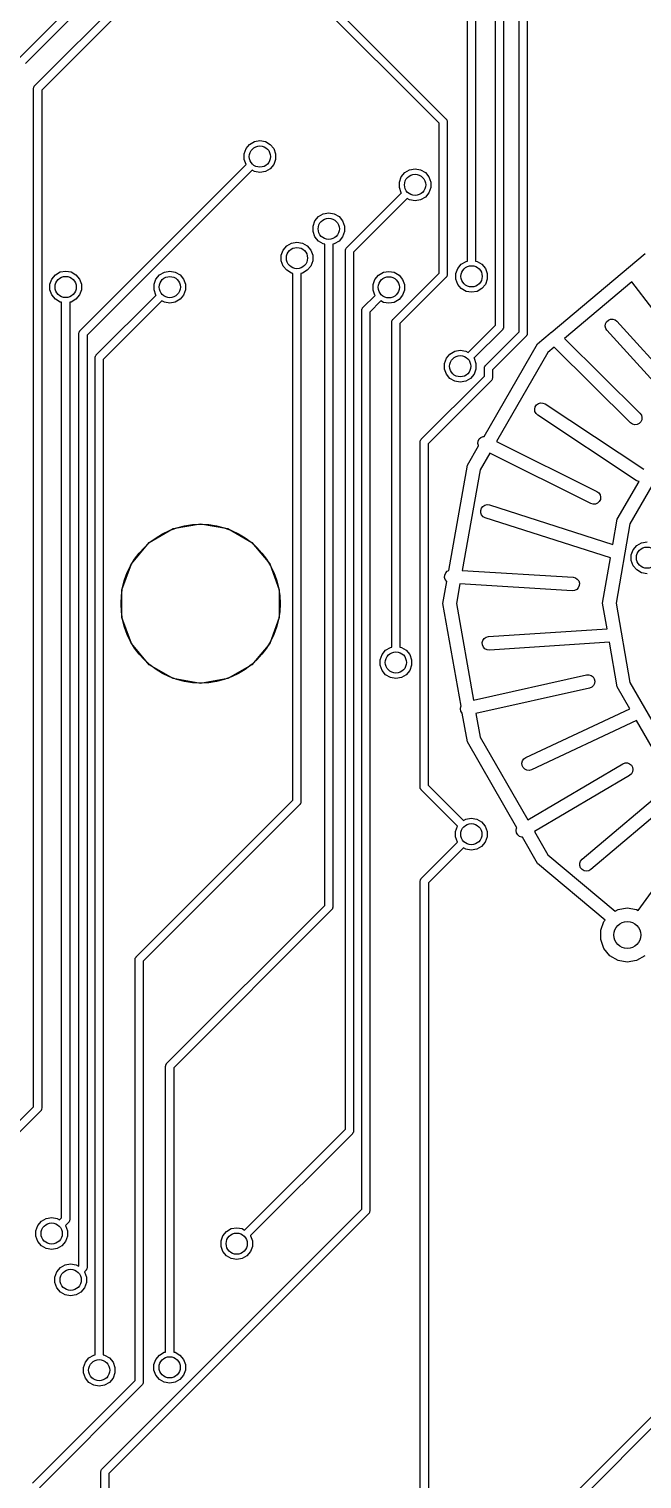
# Model space of a CAD drawing. Extents: x 0 to 100, y -163 to 0.
# Drawn here: x 21.76 to 33.33, y -104.01 to -76.66 of the extents above; entities that cross this region are included whole.
import ezdxf

# ---------------------------------------------------------------- set-up
doc = ezdxf.new("R2010")
doc.units = 0
doc.header["$MEASUREMENT"] = 0
doc.layers.add('BLACK', color=7, linetype='CONTINUOUS')

msp = doc.modelspace()

# ---------------------------------------------------------------- linework, layer by layer
at = {"layer": 'Black'}
for p, q in [((30.5651, -82.2479), (30.5651, -71.2081)), ((30.7175, -71.1765), (30.7175, -82.2795)), ((31.0108, -82.3708), (31.0108, -72.1635)), ((31.1632, -72.1951), (31.1632, -82.4024)), ((30.0361, -81.0394), (30.0361, -72.4307)), ((30.1885, -72.3991), (30.1885, -81.0394)), ((29.4998, -78.4407), (25.0454, -73.9863)), ((25.1309, -73.8562), (29.6299, -78.3552)), ((21.8729, -77.7293), (24.7816, -74.8206)), ((24.9117, -74.9061), (22.003, -77.8148)), ((21.5678, -77.2253), (22.3984, -76.3947)), ((22.5093, -76.4993), (21.6979, -77.3108)), ((21.8506, -77.7832), (21.8512, -77.7799)), ((21.8506, -96.9903), (21.8506, -77.7832)), ((21.8509, -77.7766), (21.8535, -77.7669)), ((21.8512, -77.7799), (21.8509, -77.7766)), ((21.8535, -77.7669), (21.8552, -77.7571)), ((21.8552, -77.7571), (21.8569, -77.7542)), ((21.8569, -77.7542), (21.8577, -77.751)), ((21.8577, -77.751), (21.8635, -77.7428)), ((21.8635, -77.7428), (21.8684, -77.7342)), ((21.8684, -77.7342), (21.871, -77.7321)), ((21.871, -77.7321), (21.8729, -77.7293)), ((22.003, -77.8148), (22.003, -97.0219)), ((29.4998, -81.2645), (29.4998, -78.4407)), ((29.6299, -78.3552), (29.6318, -78.358)), ((29.6318, -78.358), (29.6344, -78.3601)), ((29.6344, -78.3601), (29.6394, -78.3687)), ((29.6394, -78.3687), (29.6451, -78.3769)), ((29.6451, -78.3769), (29.6459, -78.3801)), ((29.6459, -78.3801), (29.6476, -78.383)), ((29.6476, -78.383), (29.6493, -78.3928)), ((29.6493, -78.3928), (29.6519, -78.4025)), ((29.6519, -78.4025), (29.6516, -78.4058)), ((29.6516, -78.4058), (29.6522, -78.4091)), ((29.6522, -78.4091), (29.6522, -81.2961)), ((26.0162, -78.7849), (26.1192, -78.7668)), ((26.1192, -78.7668), (26.2222, -78.7849)), ((25.8226, -79.0156), (25.8584, -78.9173)), ((25.8226, -79.1202), (25.8226, -79.0156)), ((25.8584, -78.9173), (25.9256, -78.8372)), ((25.9256, -78.8372), (26.0162, -78.7849)), ((26.2222, -78.7849), (26.3128, -78.8372)), ((26.3128, -78.8372), (26.38, -78.9173)), ((26.38, -78.9173), (26.4158, -79.0156)), ((26.4158, -79.0156), (26.4158, -79.1202)), ((22.7285, -82.3508), (25.8595, -79.2198)), ((25.8584, -79.2185), (25.8226, -79.1202)), ((25.8595, -79.2198), (25.8584, -79.2185)), ((26.3128, -79.2986), (26.2222, -79.3509)), ((26.38, -79.2185), (26.3128, -79.2986)), ((26.4158, -79.1202), (26.38, -79.2185)), ((28.9441, -79.3181), (29.0471, -79.3)), ((29.0471, -79.3), (29.1501, -79.3181)), ((25.9704, -79.3244), (22.8586, -82.4363)), ((26.0162, -79.3509), (25.9704, -79.3244)), ((26.1192, -79.369), (26.0162, -79.3509)), ((26.2222, -79.3509), (26.1192, -79.369)), ((28.7505, -79.5488), (28.7863, -79.4505)), ((28.7505, -79.6534), (28.7505, -79.5488)), ((28.7863, -79.4505), (28.8535, -79.3704)), ((28.8535, -79.3704), (28.9441, -79.3181)), ((29.1501, -79.3181), (29.2407, -79.3704)), ((29.2407, -79.3704), (29.3079, -79.4505)), ((29.3079, -79.4505), (29.3437, -79.5488)), ((29.3437, -79.5488), (29.3437, -79.6534)), ((27.7566, -80.7838), (28.7874, -79.753)), ((28.8983, -79.8576), (27.8867, -80.8693)), ((28.7863, -79.7517), (28.7505, -79.6534)), ((28.7874, -79.753), (28.7863, -79.7517)), ((28.9441, -79.8841), (28.8983, -79.8576)), ((29.2407, -79.8318), (29.1501, -79.8841)), ((29.3079, -79.7517), (29.2407, -79.8318)), ((29.3437, -79.6534), (29.3079, -79.7517)), ((27.3152, -80.1479), (27.4182, -80.1298)), ((27.4182, -80.1298), (27.5212, -80.1479)), ((29.0471, -79.9022), (28.9441, -79.8841)), ((29.1501, -79.8841), (29.0471, -79.9022)), ((27.1216, -80.3786), (27.1574, -80.2803)), ((27.1216, -80.4832), (27.1216, -80.3786)), ((27.1574, -80.2803), (27.2246, -80.2002)), ((27.2246, -80.2002), (27.3152, -80.1479)), ((27.5212, -80.1479), (27.6118, -80.2002)), ((27.6118, -80.2002), (27.679, -80.2803)), ((27.679, -80.2803), (27.7148, -80.3786)), ((27.7148, -80.3786), (27.7148, -80.4832)), ((26.7152, -80.6998), (26.8182, -80.6817)), ((26.8182, -80.6817), (26.9212, -80.6998)), ((27.1574, -80.5815), (27.1216, -80.4832)), ((27.2246, -80.6616), (27.1574, -80.5815)), ((27.3152, -80.7139), (27.2246, -80.6616)), ((27.6118, -80.6616), (27.5212, -80.7139)), ((27.679, -80.5815), (27.6118, -80.6616)), ((27.7148, -80.4832), (27.679, -80.5815)), ((26.5216, -80.9305), (26.5574, -80.8322)), ((26.5216, -81.0351), (26.5216, -80.9305)), ((26.5574, -80.8322), (26.6246, -80.7521)), ((26.6246, -80.7521), (26.7152, -80.6998)), ((26.9212, -80.6998), (27.0118, -80.7521)), ((27.0118, -80.7521), (27.079, -80.8322)), ((27.079, -80.8322), (27.1148, -80.9305)), ((27.1148, -80.9305), (27.1148, -81.0351)), ((27.342, -80.7186), (27.3152, -80.7139)), ((27.342, -93.1922), (27.342, -80.7186)), ((27.5212, -80.7139), (27.4944, -80.7186)), ((27.4944, -80.7186), (27.4944, -93.2238)), ((27.7343, -80.8377), (27.7349, -80.8344)), ((27.7343, -97.4125), (27.7343, -80.8377)), ((27.7346, -80.8311), (27.7372, -80.8214)), ((27.7349, -80.8344), (27.7346, -80.8311)), ((27.7372, -80.8214), (27.7389, -80.8116)), ((27.7389, -80.8116), (27.7406, -80.8087)), ((27.7406, -80.8087), (27.7414, -80.8055)), ((27.7414, -80.8055), (27.7472, -80.7973)), ((27.7472, -80.7973), (27.7521, -80.7887)), ((27.7521, -80.7887), (27.7547, -80.7866)), ((27.7547, -80.7866), (27.7566, -80.7838)), ((27.8867, -80.8693), (27.8867, -97.4441)), ((31.6121, -82.3837), (33.3865, -80.8948)), ((22.3528, -81.245), (22.4558, -81.2269)), ((22.4558, -81.2269), (22.5588, -81.245)), ((24.3168, -81.2467), (24.4198, -81.2286)), ((24.4198, -81.2286), (24.5228, -81.2467)), ((26.5574, -81.1334), (26.5216, -81.0351)), ((26.6246, -81.2135), (26.5574, -81.1334)), ((26.7152, -81.2658), (26.6246, -81.2135)), ((27.0118, -81.2135), (26.9212, -81.2658)), ((27.079, -81.1334), (27.0118, -81.2135)), ((27.1148, -81.0351), (27.079, -81.1334)), ((29.8157, -81.2748), (29.8515, -81.1765)), ((29.8515, -81.1765), (29.9187, -81.0964)), ((29.9187, -81.0964), (30.0093, -81.0441)), ((30.0093, -81.0441), (30.0361, -81.0394)), ((30.1885, -81.0394), (30.2153, -81.0441)), ((30.2153, -81.0441), (30.3059, -81.0964)), ((30.3059, -81.0964), (30.3731, -81.1765)), ((30.3731, -81.1765), (30.4089, -81.2748)), ((22.1592, -81.4757), (22.195, -81.3774)), ((22.1592, -81.5803), (22.1592, -81.4757)), ((22.195, -81.3774), (22.2622, -81.2973)), ((22.2622, -81.2973), (22.3528, -81.245)), ((22.5588, -81.245), (22.6494, -81.2973)), ((22.6494, -81.2973), (22.7166, -81.3774)), ((22.7166, -81.3774), (22.7524, -81.4757)), ((22.7524, -81.4757), (22.7524, -81.5803)), ((24.1232, -81.4774), (24.159, -81.3791)), ((24.1232, -81.582), (24.1232, -81.4774)), ((24.159, -81.3791), (24.2262, -81.299)), ((24.2262, -81.299), (24.3168, -81.2467)), ((24.5228, -81.2467), (24.6134, -81.299)), ((24.6134, -81.299), (24.6806, -81.3791)), ((24.6806, -81.3791), (24.7164, -81.4774)), ((24.7164, -81.4774), (24.7164, -81.582)), ((26.742, -81.2705), (26.7152, -81.2658)), ((26.742, -91.2067), (26.742, -81.2705)), ((26.9212, -81.2658), (26.8944, -81.2705)), ((26.8944, -81.2705), (26.8944, -91.2383)), ((28.2547, -81.4819), (28.2905, -81.3836)), ((28.2547, -81.5865), (28.2547, -81.4819)), ((28.2905, -81.3836), (28.3577, -81.3035)), ((28.3577, -81.3035), (28.4483, -81.2512)), ((28.4483, -81.2512), (28.5513, -81.2331)), ((28.5513, -81.2331), (28.6543, -81.2512)), ((28.6306, -82.1337), (29.4998, -81.2645)), ((28.6543, -81.2512), (28.7449, -81.3035)), ((28.7449, -81.3035), (28.8121, -81.3836)), ((29.6299, -81.35), (28.7607, -82.2192)), ((28.8121, -81.3836), (28.8479, -81.4819)), ((28.8479, -81.4819), (28.8479, -81.5865)), ((29.6318, -81.3472), (29.6299, -81.35)), ((29.6344, -81.3451), (29.6318, -81.3472)), ((29.6394, -81.3365), (29.6344, -81.3451)), ((29.6451, -81.3283), (29.6394, -81.3365)), ((29.6459, -81.3251), (29.6451, -81.3283)), ((29.6476, -81.3222), (29.6459, -81.3251)), ((29.6493, -81.3124), (29.6476, -81.3222)), ((29.6519, -81.3027), (29.6493, -81.3124)), ((29.6522, -81.2961), (29.6516, -81.2994)), ((29.6516, -81.2994), (29.6519, -81.3027)), ((29.8157, -81.3794), (29.8157, -81.2748)), ((29.8515, -81.4777), (29.8157, -81.3794)), ((29.9187, -81.5578), (29.8515, -81.4777)), ((30.3731, -81.4777), (30.3059, -81.5578)), ((30.4089, -81.3794), (30.3731, -81.4777)), ((30.4089, -81.2748), (30.4089, -81.3794)), ((33.1335, -81.4336), (31.8668, -82.4965)), ((34.5094, -83.2176), (33.1335, -81.4336)), ((22.195, -81.6786), (22.1592, -81.5803)), ((22.2622, -81.7587), (22.195, -81.6786)), ((22.3528, -81.811), (22.2622, -81.7587)), ((22.6494, -81.7587), (22.5588, -81.811)), ((22.7166, -81.6786), (22.6494, -81.7587)), ((22.7524, -81.5803), (22.7166, -81.6786)), ((23.0336, -82.8081), (24.1601, -81.6816)), ((24.159, -81.6803), (24.1232, -81.582)), ((24.1601, -81.6816), (24.159, -81.6803)), ((24.6134, -81.7604), (24.5228, -81.8127)), ((24.6806, -81.6803), (24.6134, -81.7604)), ((24.7164, -81.582), (24.6806, -81.6803)), ((28.0617, -81.916), (28.2916, -81.6861)), ((28.2905, -81.6848), (28.2547, -81.5865)), ((28.2916, -81.6861), (28.2905, -81.6848)), ((28.7449, -81.7649), (28.6543, -81.8172)), ((28.8121, -81.6848), (28.7449, -81.7649)), ((28.8479, -81.5865), (28.8121, -81.6848)), ((30.0093, -81.6101), (29.9187, -81.5578)), ((30.1123, -81.6282), (30.0093, -81.6101)), ((30.2153, -81.6101), (30.1123, -81.6282)), ((30.3059, -81.5578), (30.2153, -81.6101)), ((22.3796, -81.8157), (22.3528, -81.811)), ((22.3796, -99.0857), (22.3796, -81.8157)), ((22.5588, -81.811), (22.532, -81.8157)), ((22.532, -81.8157), (22.532, -99.1173)), ((24.271, -81.7862), (23.1637, -82.8936)), ((24.3168, -81.8127), (24.271, -81.7862)), ((24.4198, -81.8308), (24.3168, -81.8127)), ((24.5228, -81.8127), (24.4198, -81.8308)), ((28.0394, -81.9699), (28.04, -81.9666)), ((28.0394, -98.9241), (28.0394, -81.9699)), ((28.0397, -81.9633), (28.0423, -81.9536)), ((28.04, -81.9666), (28.0397, -81.9633)), ((28.0423, -81.9536), (28.044, -81.9438)), ((28.044, -81.9438), (28.0457, -81.9409)), ((28.0457, -81.9409), (28.0465, -81.9377)), ((28.0465, -81.9377), (28.0523, -81.9295)), ((28.0523, -81.9295), (28.0572, -81.9209)), ((28.0572, -81.9209), (28.0598, -81.9188)), ((28.0598, -81.9188), (28.0617, -81.916)), ((28.4025, -81.7907), (28.1918, -82.0015)), ((28.1918, -82.0015), (28.1918, -98.9557)), ((28.4483, -81.8172), (28.4025, -81.7907)), ((28.5513, -81.8353), (28.4483, -81.8172)), ((28.6543, -81.8172), (28.5513, -81.8353)), ((28.6083, -82.1876), (28.6089, -82.1843)), ((28.6083, -88.3225), (28.6083, -82.1876)), ((28.6086, -82.181), (28.6112, -82.1713)), ((28.6089, -82.1843), (28.6086, -82.181)), ((28.6112, -82.1713), (28.6129, -82.1615)), ((28.6129, -82.1615), (28.6146, -82.1586)), ((28.6146, -82.1586), (28.6154, -82.1554)), ((28.6154, -82.1554), (28.6212, -82.1472)), ((28.6212, -82.1472), (28.6261, -82.1386)), ((28.6261, -82.1386), (28.6287, -82.1365)), ((28.6287, -82.1365), (28.6306, -82.1337)), ((28.7607, -82.2192), (28.7607, -88.3225)), ((30.0469, -82.7662), (30.5651, -82.2479)), ((30.7047, -82.3199), (30.6997, -82.3285)), ((30.7104, -82.3117), (30.7047, -82.3199)), ((30.7112, -82.3085), (30.7104, -82.3117)), ((30.7129, -82.3056), (30.7112, -82.3085)), ((30.7146, -82.2958), (30.7129, -82.3056)), ((30.7172, -82.2861), (30.7146, -82.2958)), ((30.7175, -82.2795), (30.7169, -82.2828)), ((30.7169, -82.2828), (30.7172, -82.2861)), ((32.6331, -82.2649), (32.6391, -82.2212)), ((32.6424, -82.308), (32.6331, -82.2649)), ((32.6391, -82.2212), (32.6596, -82.1822)), ((32.6659, -82.3453), (32.6424, -82.308)), ((32.6596, -82.1822), (32.6923, -82.1525)), ((32.6923, -82.1525), (32.7331, -82.1359)), ((32.7331, -82.1359), (32.7772, -82.1342)), ((32.7772, -82.1342), (32.8192, -82.1476)), ((32.8192, -82.1476), (32.8541, -82.1747)), ((32.8541, -82.1747), (34.4105, -83.8907)), ((22.7062, -82.4047), (22.7068, -82.4014)), ((22.7062, -99.9902), (22.7062, -82.4047)), ((22.7065, -82.3981), (22.7091, -82.3884)), ((22.7068, -82.4014), (22.7065, -82.3981)), ((22.7091, -82.3884), (22.7108, -82.3786)), ((22.7108, -82.3786), (22.7125, -82.3757)), ((22.7125, -82.3757), (22.7133, -82.3725)), ((22.7133, -82.3725), (22.7191, -82.3643)), ((22.7191, -82.3643), (22.724, -82.3557)), ((22.724, -82.3557), (22.7266, -82.3536)), ((22.7266, -82.3536), (22.7285, -82.3508)), ((22.8586, -82.4363), (22.8586, -100.022)), ((30.6952, -82.3334), (30.1578, -82.8708)), ((30.3755, -83.0061), (31.0108, -82.3708)), ((31.1409, -82.4563), (30.5056, -83.0916)), ((30.6971, -82.3306), (30.6952, -82.3334)), ((30.6997, -82.3285), (30.6971, -82.3306)), ((31.1428, -82.4535), (31.1409, -82.4563)), ((31.1454, -82.4514), (31.1428, -82.4535)), ((31.1503, -82.4428), (31.1454, -82.4514)), ((31.1561, -82.4346), (31.1503, -82.4428)), ((31.1569, -82.4314), (31.1561, -82.4346)), ((31.1586, -82.4285), (31.1569, -82.4314)), ((31.1603, -82.4187), (31.1586, -82.4285)), ((31.1629, -82.409), (31.1603, -82.4187)), ((31.1632, -82.4024), (31.1626, -82.4057)), ((31.1626, -82.4057), (31.1629, -82.409)), ((31.3574, -82.5975), (31.5952, -82.3979)), ((31.5952, -82.3979), (31.6068, -82.3862)), ((31.6068, -82.3862), (31.6121, -82.3837)), ((31.8668, -82.4965), (33.2895, -83.9099)), ((34.2158, -84.0541), (32.6659, -82.3453)), ((23.0113, -82.862), (23.0119, -82.8587)), ((23.0113, -101.671), (23.0113, -82.862)), ((23.0116, -82.8554), (23.0142, -82.8457)), ((23.0119, -82.8587), (23.0116, -82.8554)), ((23.0142, -82.8457), (23.0159, -82.8359)), ((23.0159, -82.8359), (23.0176, -82.833)), ((23.0176, -82.833), (23.0184, -82.8298)), ((23.0184, -82.8298), (23.0242, -82.8216)), ((23.0242, -82.8216), (23.0291, -82.813)), ((23.0291, -82.813), (23.0317, -82.8109)), ((23.0317, -82.8109), (23.0336, -82.8081)), ((29.6373, -82.8721), (29.7045, -82.792)), ((29.7045, -82.792), (29.7951, -82.7397)), ((29.7951, -82.7397), (29.8981, -82.7216)), ((29.8981, -82.7216), (30.0011, -82.7397)), ((30.0011, -82.7397), (30.0469, -82.7662)), ((30.3482, -84.3454), (31.3574, -82.5975)), ((31.552, -82.7607), (30.5828, -84.4394)), ((31.6714, -82.6605), (31.552, -82.7607)), ((33.1105, -84.0901), (31.6714, -82.6605)), ((23.1637, -82.8936), (23.1637, -101.671)), ((29.6015, -82.9704), (29.6373, -82.8721)), ((29.6015, -83.075), (29.6015, -82.9704)), ((29.6373, -83.1733), (29.6015, -83.075)), ((30.1578, -82.8708), (30.1589, -82.8721)), ((30.1589, -82.8721), (30.1947, -82.9704)), ((30.1947, -83.075), (30.1589, -83.1733)), ((30.1947, -82.9704), (30.1947, -83.075)), ((30.3532, -83.06), (30.3538, -83.0567)), ((30.3532, -83.2103), (30.3532, -83.06)), ((30.3535, -83.0534), (30.3561, -83.0437)), ((30.3538, -83.0567), (30.3535, -83.0534)), ((30.3561, -83.0437), (30.3578, -83.0339)), ((30.3578, -83.0339), (30.3595, -83.031)), ((30.3595, -83.031), (30.3603, -83.0278)), ((30.3603, -83.0278), (30.3661, -83.0196)), ((30.3661, -83.0196), (30.371, -83.011)), ((30.371, -83.011), (30.3736, -83.0089)), ((30.3736, -83.0089), (30.3755, -83.0061)), ((30.5056, -83.0916), (30.5056, -83.2419)), ((29.1634, -84.4001), (30.3532, -83.2103)), ((30.4833, -83.2958), (29.2935, -84.4856)), ((29.7045, -83.2534), (29.6373, -83.1733)), ((29.7951, -83.3057), (29.7045, -83.2534)), ((29.8981, -83.3238), (29.7951, -83.3057)), ((30.0011, -83.3057), (29.8981, -83.3238)), ((30.0917, -83.2534), (30.0011, -83.3057)), ((30.1589, -83.1733), (30.0917, -83.2534)), ((30.4852, -83.293), (30.4833, -83.2958)), ((30.4878, -83.2909), (30.4852, -83.293)), ((30.4927, -83.2823), (30.4878, -83.2909)), ((30.4985, -83.2741), (30.4927, -83.2823)), ((30.4993, -83.2709), (30.4985, -83.2741)), ((30.501, -83.268), (30.4993, -83.2709)), ((30.5027, -83.2582), (30.501, -83.268)), ((30.5053, -83.2485), (30.5027, -83.2582)), ((30.5056, -83.2419), (30.505, -83.2452)), ((30.505, -83.2452), (30.5053, -83.2485)), ((31.3032, -83.8323), (31.3135, -83.7894)), ((31.3082, -83.8761), (31.3032, -83.8323)), ((31.3279, -83.9156), (31.3082, -83.8761)), ((31.3135, -83.7894), (31.3378, -83.7526)), ((31.3599, -83.9459), (31.3279, -83.9156)), ((31.3378, -83.7526), (31.3733, -83.7264)), ((33.2199, -85.1759), (31.3599, -83.9459)), ((31.3733, -83.7264), (31.4156, -83.7138)), ((31.4156, -83.7138), (31.4596, -83.7165)), ((31.4596, -83.7165), (31.5001, -83.7341)), ((31.5001, -83.7341), (33.3601, -84.9641)), ((33.2895, -83.9099), (33.3149, -83.9459)), ((33.3149, -83.9459), (33.3265, -83.9885)), ((33.1467, -84.1153), (33.1105, -84.0901)), ((33.1893, -84.1266), (33.1467, -84.1153)), ((33.2333, -84.1226), (33.1893, -84.1266)), ((33.2732, -84.1038), (33.2333, -84.1226)), ((33.3043, -84.0725), (33.2732, -84.1038)), ((33.3228, -84.0325), (33.3043, -84.0725)), ((33.3265, -83.9885), (33.3228, -84.0325)), ((29.1411, -84.454), (29.1417, -84.4507)), ((29.1411, -90.9589), (29.1411, -84.454)), ((29.1414, -84.4474), (29.144, -84.4377)), ((29.1417, -84.4507), (29.1414, -84.4474)), ((29.144, -84.4377), (29.1457, -84.4279)), ((29.1457, -84.4279), (29.1474, -84.425)), ((29.1474, -84.425), (29.1482, -84.4218)), ((29.1482, -84.4218), (29.154, -84.4136)), ((29.154, -84.4136), (29.1589, -84.405)), ((29.1589, -84.405), (29.1615, -84.4029)), ((29.1615, -84.4029), (29.1634, -84.4001)), ((29.2935, -84.4856), (29.2935, -90.9273)), ((30.2332, -84.4776), (30.2383, -84.4338)), ((30.2435, -84.5205), (30.2332, -84.4776)), ((30.2383, -84.4338), (30.258, -84.3943)), ((30.258, -84.3943), (30.29, -84.364)), ((30.29, -84.364), (30.3305, -84.3465)), ((30.3305, -84.3465), (30.3482, -84.3454)), ((30.5828, -84.4394), (32.4768, -85.3864)), ((30.033, -84.8914), (30.2454, -84.5234)), ((30.2454, -84.5234), (30.2435, -84.5205)), ((30.4555, -84.6598), (30.2716, -84.9783)), ((32.3632, -85.6136), (30.4555, -84.6598)), ((33.8601, -84.6791), (33.1007, -85.9943)), ((29.6835, -86.8734), (30.033, -84.8914)), ((30.2716, -84.9783), (29.9371, -86.8754)), ((32.862, -85.9075), (33.2738, -85.1943)), ((33.2604, -85.1935), (33.2199, -85.1759)), ((33.2738, -85.1943), (33.2604, -85.1935)), ((32.4768, -85.3864), (32.5122, -85.4127)), ((32.522, -85.5757), (32.49, -85.606)), ((32.5122, -85.4127), (32.5365, -85.4495)), ((32.5417, -85.5362), (32.522, -85.5757)), ((32.5365, -85.4495), (32.5468, -85.4924)), ((32.5468, -85.4924), (32.5417, -85.5362)), ((30.2842, -85.7428), (30.2976, -85.7008)), ((30.2859, -85.7869), (30.2842, -85.7428)), ((30.3026, -85.8277), (30.2859, -85.7869)), ((30.2976, -85.7008), (30.3247, -85.6659)), ((30.3322, -85.8604), (30.3026, -85.8277)), ((30.3247, -85.6659), (30.362, -85.6424)), ((30.3712, -85.8809), (30.3322, -85.8604)), ((30.362, -85.6424), (30.4051, -85.6331)), ((30.4051, -85.6331), (30.4488, -85.6391)), ((30.4488, -85.6391), (32.7777, -86.3859)), ((32.4055, -85.6262), (32.3632, -85.6136)), ((32.4495, -85.6235), (32.4055, -85.6262)), ((32.49, -85.606), (32.4495, -85.6235)), ((24.0321, -86.3465), (24.485, -86.0851)), ((24.485, -86.0851), (25, -85.9943)), ((25, -85.9943), (25.515, -86.0851)), ((25.515, -86.0851), (25.9679, -86.3465)), ((32.7332, -86.6384), (30.3712, -85.8809)), ((32.7777, -86.3859), (32.862, -85.9075)), ((33.1007, -85.9943), (32.837, -87.49)), ((23.696, -86.7471), (24.0321, -86.3465)), ((25.9679, -86.3465), (26.304, -86.7471)), ((33.1618, -86.4834), (33.229, -86.4032)), ((33.229, -86.4032), (33.3196, -86.3509)), ((33.3196, -86.3509), (33.4226, -86.3328)), ((32.583, -87.49), (32.7332, -86.6384)), ((33.126, -86.5816), (33.1618, -86.4834)), ((33.126, -86.6862), (33.126, -86.5816)), ((33.1618, -86.7845), (33.126, -86.6862)), ((23.5171, -87.2385), (23.696, -86.7471)), ((26.304, -86.7471), (26.4829, -87.2385)), ((29.6038, -87.0044), (29.6065, -86.9604)), ((29.6065, -86.9604), (29.6241, -86.9199)), ((29.6241, -86.9199), (29.6545, -86.8879)), ((29.6545, -86.8879), (29.6835, -86.8734)), ((29.9371, -86.8754), (32.0277, -87.0032)), ((33.229, -86.8646), (33.1618, -86.7845)), ((33.3196, -86.9169), (33.229, -86.8646)), ((33.4226, -86.9351), (33.3196, -86.9169)), ((23.5171, -87.7615), (23.5171, -87.2385)), ((26.4829, -87.2385), (26.4829, -87.7615)), ((29.573, -87.5), (29.6463, -87.0846)), ((29.6163, -87.0467), (29.6038, -87.0044)), ((29.6426, -87.0821), (29.6163, -87.0467)), ((29.6463, -87.0846), (29.6426, -87.0821)), ((29.8927, -87.1272), (29.827, -87.5)), ((32.0123, -87.2568), (29.8927, -87.1272)), ((32.0277, -87.0032), (32.0706, -87.0135)), ((32.0955, -87.2321), (32.0561, -87.2518)), ((32.0706, -87.0135), (32.1074, -87.0379)), ((32.1259, -87.2001), (32.0955, -87.2321)), ((32.1074, -87.0379), (32.1337, -87.0733)), ((32.1435, -87.1596), (32.1259, -87.2001)), ((32.1337, -87.0733), (32.1462, -87.1156)), ((32.1462, -87.1156), (32.1435, -87.1596)), ((29.9138, -89.4325), (29.573, -87.5)), ((29.827, -87.5), (30.1485, -89.3234)), ((32.0561, -87.2518), (32.0123, -87.2568)), ((32.6689, -87.9774), (32.583, -87.49)), ((32.837, -87.49), (33.1007, -88.9857)), ((23.696, -88.2529), (23.5171, -87.7615)), ((26.4829, -87.7615), (26.304, -88.2529)), ((30.4317, -88.1233), (32.6689, -87.9774)), ((24.0321, -88.6535), (23.696, -88.2529)), ((26.304, -88.2529), (25.9679, -88.6535)), ((28.4909, -88.3795), (28.5815, -88.3272)), ((28.5815, -88.3272), (28.6083, -88.3225)), ((28.7607, -88.3225), (28.7875, -88.3272)), ((28.7875, -88.3272), (28.8781, -88.3795)), ((30.3138, -88.2361), (30.3261, -88.1938)), ((30.3166, -88.2801), (30.3138, -88.2361)), ((30.3344, -88.3205), (30.3166, -88.2801)), ((30.3261, -88.1938), (30.3522, -88.1582)), ((30.3649, -88.3524), (30.3344, -88.3205)), ((30.3522, -88.1582), (30.3889, -88.1337)), ((30.3889, -88.1337), (30.4317, -88.1233)), ((32.7133, -88.229), (30.4483, -88.3767)), ((32.862, -89.0725), (32.7133, -88.229)), ((28.3879, -88.5579), (28.4237, -88.4596)), ((28.3879, -88.6625), (28.3879, -88.5579)), ((28.4237, -88.4596), (28.4909, -88.3795)), ((28.8781, -88.3795), (28.9453, -88.4596)), ((28.9453, -88.4596), (28.9811, -88.5579)), ((28.9811, -88.5579), (28.9811, -88.6625)), ((30.4044, -88.3719), (30.3649, -88.3524)), ((30.4483, -88.3767), (30.4044, -88.3719)), ((24.485, -88.9149), (24.0321, -88.6535)), ((25.9679, -88.6535), (25.515, -88.9149)), ((28.4237, -88.7608), (28.3879, -88.6625)), ((28.4909, -88.8409), (28.4237, -88.7608)), ((28.5815, -88.8932), (28.4909, -88.8409)), ((28.8781, -88.8409), (28.7875, -88.8932)), ((28.9453, -88.7608), (28.8781, -88.8409)), ((28.9811, -88.6625), (28.9453, -88.7608)), ((30.1485, -89.3234), (32.2823, -88.8461)), ((32.2823, -88.8461), (32.3263, -88.8441)), ((32.3263, -88.8441), (32.3684, -88.8572)), ((32.3684, -88.8572), (32.4035, -88.884)), ((32.4035, -88.884), (32.4272, -88.9212)), ((25, -89.0057), (24.485, -88.9149)), ((25.515, -88.9149), (25, -89.0057)), ((28.6845, -88.9113), (28.5815, -88.8932)), ((28.7875, -88.8932), (28.6845, -88.9113)), ((32.3377, -89.0939), (30.1927, -89.5738)), ((32.3784, -89.077), (32.3377, -89.0939)), ((32.4109, -89.0471), (32.3784, -89.077)), ((32.4312, -89.008), (32.4109, -89.0471)), ((32.4272, -88.9212), (32.4369, -88.9642)), ((32.4369, -88.9642), (32.4312, -89.008)), ((33.0988, -89.4826), (32.862, -89.0725)), ((33.1007, -88.9857), (33.8601, -90.3009)), ((29.9088, -89.442), (29.9138, -89.4325)), ((29.9031, -89.4858), (29.9088, -89.442)), ((29.9128, -89.5288), (29.9031, -89.4858)), ((29.9365, -89.566), (29.9128, -89.5288)), ((29.9374, -89.5666), (29.9365, -89.566)), ((30.033, -90.1086), (29.9374, -89.5666)), ((30.1927, -89.5738), (30.2716, -90.0217)), ((31.136, -90.4051), (33.0988, -89.4826)), ((33.2262, -89.7033), (31.244, -90.6349)), ((33.6655, -90.4642), (33.2262, -89.7033)), ((30.9668, -91.7261), (30.033, -90.1086)), ((30.2716, -90.0217), (31.1708, -91.579)), ((31.0635, -90.5093), (31.0747, -90.4667)), ((31.0674, -90.5532), (31.0635, -90.5093)), ((31.0747, -90.4667), (31.0999, -90.4305)), ((31.0999, -90.4305), (31.136, -90.4051)), ((31.1708, -91.579), (32.9655, -90.5206)), ((32.9655, -90.5206), (33.0068, -90.5051)), ((33.0068, -90.5051), (33.0509, -90.5047)), ((33.0509, -90.5047), (33.0925, -90.5194)), ((33.0925, -90.5194), (33.1265, -90.5475)), ((31.0862, -90.5932), (31.0674, -90.5532)), ((31.1175, -90.6243), (31.0862, -90.5932)), ((31.1575, -90.6428), (31.1175, -90.6243)), ((31.2015, -90.6465), (31.1575, -90.6428)), ((31.244, -90.6349), (31.2015, -90.6465)), ((33.0945, -90.7394), (31.2978, -91.799)), ((32.198, -92.323), (34.033, -90.7726)), ((33.128, -90.7107), (33.0945, -90.7394)), ((33.1265, -90.5475), (33.1489, -90.5855)), ((33.1497, -90.6723), (33.128, -90.7107)), ((33.1489, -90.5855), (33.157, -90.6288)), ((33.157, -90.6288), (33.1497, -90.6723)), ((29.1417, -90.9622), (29.1411, -90.9589)), ((29.1414, -90.9655), (29.1417, -90.9622)), ((29.144, -90.9752), (29.1414, -90.9655)), ((29.1457, -90.985), (29.144, -90.9752)), ((29.1474, -90.9879), (29.1457, -90.985)), ((29.1482, -90.9911), (29.1474, -90.9879)), ((29.154, -90.9993), (29.1482, -90.9911)), ((29.1589, -91.0079), (29.154, -90.9993)), ((29.1615, -91.01), (29.1589, -91.0079)), ((29.1634, -91.0128), (29.1615, -91.01)), ((29.8477, -91.6971), (29.1634, -91.0128)), ((29.2935, -90.9273), (29.9586, -91.5925)), ((34.2305, -90.9383), (32.362, -92.517)), ((23.787, -94.1617), (26.742, -91.2067)), ((26.8721, -91.2922), (23.9171, -94.2472)), ((26.874, -91.2894), (26.8721, -91.2922)), ((26.8766, -91.2873), (26.874, -91.2894)), ((26.8815, -91.2787), (26.8766, -91.2873)), ((26.8873, -91.2705), (26.8815, -91.2787)), ((26.8881, -91.2673), (26.8873, -91.2705)), ((26.8898, -91.2644), (26.8881, -91.2673)), ((26.8915, -91.2546), (26.8898, -91.2644)), ((26.8941, -91.2449), (26.8915, -91.2546)), ((26.8944, -91.2383), (26.8938, -91.2416)), ((26.8938, -91.2416), (26.8941, -91.2449)), ((29.9586, -91.5925), (30.0044, -91.566)), ((30.0044, -91.566), (30.1074, -91.5479)), ((30.1074, -91.5479), (30.2104, -91.566)), ((30.2104, -91.566), (30.301, -91.6183)), ((30.301, -91.6183), (30.3682, -91.6984)), ((29.8108, -91.7967), (29.8466, -91.6984)), ((29.8108, -91.9013), (29.8108, -91.7967)), ((29.8466, -91.6984), (29.8477, -91.6971)), ((30.3682, -91.6984), (30.404, -91.7967)), ((30.404, -91.7967), (30.404, -91.9013)), ((30.953, -91.7812), (30.9603, -91.7377)), ((30.9611, -91.8245), (30.953, -91.7812)), ((30.9603, -91.7377), (30.9668, -91.7261)), ((30.9835, -91.8625), (30.9611, -91.8245)), ((31.0175, -91.8906), (30.9835, -91.8625)), ((31.0591, -91.9053), (31.0175, -91.8906)), ((31.2978, -91.799), (31.552, -92.2393)), ((33.2555, -93.2888), (34.3371, -91.7955)), ((29.1671, -92.6815), (29.8477, -92.0009)), ((29.9586, -92.1055), (29.2972, -92.767)), ((29.8466, -91.9996), (29.8108, -91.9013)), ((29.8477, -92.0009), (29.8466, -91.9996)), ((30.0044, -92.132), (29.9586, -92.1055)), ((30.1074, -92.1501), (30.0044, -92.132)), ((30.2104, -92.132), (30.1074, -92.1501)), ((30.301, -92.0797), (30.2104, -92.132)), ((30.3682, -91.9996), (30.301, -92.0797)), ((30.404, -91.9013), (30.3682, -91.9996)), ((31.0702, -91.9052), (31.0591, -91.9053)), ((31.3574, -92.4025), (31.0702, -91.9052)), ((32.6294, -93.4699), (31.3574, -92.4025)), ((31.552, -92.2393), (32.8197, -93.3031)), ((32.1549, -92.3984), (32.1698, -92.3569)), ((32.155, -92.4425), (32.1549, -92.3984)), ((32.1702, -92.4839), (32.155, -92.4425)), ((32.1698, -92.3569), (32.198, -92.323)), ((29.1477, -92.7191), (29.1494, -92.7093)), ((29.1494, -92.7093), (29.1511, -92.7064)), ((29.1511, -92.7064), (29.1519, -92.7032)), ((29.1519, -92.7032), (29.1577, -92.695)), ((29.1577, -92.695), (29.1626, -92.6864)), ((29.1626, -92.6864), (29.1652, -92.6843)), ((29.1652, -92.6843), (29.1671, -92.6815)), ((32.1987, -92.5176), (32.1702, -92.4839)), ((32.237, -92.5395), (32.1987, -92.5176)), ((32.2804, -92.547), (32.237, -92.5395)), ((32.3238, -92.5392), (32.2804, -92.547)), ((32.362, -92.517), (32.3238, -92.5392)), ((29.1448, -92.7354), (29.1454, -92.7321)), ((29.1448, -116.213), (29.1448, -92.7354)), ((29.1451, -92.7288), (29.1477, -92.7191)), ((29.1454, -92.7321), (29.1451, -92.7288)), ((29.2972, -92.767), (29.2972, -116.213)), ((24.364, -96.1702), (27.342, -93.1922)), ((27.4873, -93.256), (27.4815, -93.2642)), ((27.4881, -93.2528), (27.4873, -93.256)), ((27.4898, -93.2499), (27.4881, -93.2528)), ((27.4915, -93.2401), (27.4898, -93.2499)), ((27.4941, -93.2304), (27.4915, -93.2401)), ((27.4944, -93.2238), (27.4938, -93.2271)), ((27.4938, -93.2271), (27.4941, -93.2304)), ((32.8756, -93.2708), (33.05, -93.2401)), ((33.05, -93.2401), (33.2244, -93.2708)), ((27.4721, -93.2777), (24.4941, -96.2557)), ((27.474, -93.2749), (27.4721, -93.2777)), ((27.4766, -93.2728), (27.474, -93.2749)), ((27.4815, -93.2642), (27.4766, -93.2728)), ((32.5478, -93.6615), (32.6084, -93.495)), ((32.6084, -93.495), (32.6294, -93.4699)), ((32.8197, -93.3031), (32.8756, -93.2708)), ((33.2244, -93.2708), (33.2555, -93.2888)), ((32.5478, -93.8385), (32.5478, -93.6615)), ((32.6084, -94.005), (32.5478, -93.8385)), ((32.7222, -94.1406), (32.6084, -94.005)), ((23.7647, -94.2156), (23.7653, -94.2123)), ((23.7647, -102.155), (23.7647, -94.2156)), ((23.765, -94.209), (23.7676, -94.1993)), ((23.7653, -94.2123), (23.765, -94.209)), ((23.7676, -94.1993), (23.7693, -94.1895)), ((23.7693, -94.1895), (23.771, -94.1866)), ((23.771, -94.1866), (23.7718, -94.1834)), ((23.7718, -94.1834), (23.7776, -94.1752)), ((23.7776, -94.1752), (23.7825, -94.1666)), ((23.7825, -94.1666), (23.7851, -94.1645)), ((23.7851, -94.1645), (23.787, -94.1617)), ((23.9171, -94.2472), (23.9171, -102.187)), ((32.8756, -94.2292), (32.7222, -94.1406)), ((33.05, -94.2599), (32.8756, -94.2292)), ((33.2244, -94.2292), (33.05, -94.2599)), ((33.3778, -94.1406), (33.2244, -94.2292)), ((30.11, -106.234), (41.7979, -94.5459)), ((41.8834, -94.676), (30.2401, -106.319)), ((24.3417, -96.2241), (24.3423, -96.2208)), ((24.3417, -101.618), (24.3417, -96.2241)), ((24.342, -96.2175), (24.3446, -96.2078)), ((24.3423, -96.2208), (24.342, -96.2175)), ((24.3446, -96.2078), (24.3463, -96.198)), ((24.3463, -96.198), (24.348, -96.1951)), ((24.348, -96.1951), (24.3488, -96.1919)), ((24.3488, -96.1919), (24.3546, -96.1837)), ((24.3546, -96.1837), (24.3595, -96.1751)), ((24.3595, -96.1751), (24.3621, -96.173)), ((24.3621, -96.173), (24.364, -96.1702)), ((24.4941, -96.2557), (24.4941, -101.618)), ((20.9202, -97.9208), (21.8506, -96.9903)), ((21.9807, -97.0758), (21.0311, -98.0254)), ((21.9826, -97.073), (21.9807, -97.0758)), ((21.9852, -97.0709), (21.9826, -97.073)), ((21.9901, -97.0623), (21.9852, -97.0709)), ((21.9959, -97.0541), (21.9901, -97.0623)), ((21.9967, -97.0509), (21.9959, -97.0541)), ((21.9984, -97.048), (21.9967, -97.0509)), ((22.0001, -97.0382), (21.9984, -97.048)), ((22.0027, -97.0285), (22.0001, -97.0382)), ((22.003, -97.0219), (22.0024, -97.0252)), ((22.0024, -97.0252), (22.0027, -97.0285)), ((25.831, -99.3159), (27.7343, -97.4125)), ((27.8644, -97.498), (25.9419, -99.4205)), ((27.8663, -97.4952), (27.8644, -97.498)), ((27.8689, -97.4931), (27.8663, -97.4952)), ((27.8738, -97.4845), (27.8689, -97.4931)), ((27.8796, -97.4763), (27.8738, -97.4845)), ((27.8804, -97.4731), (27.8796, -97.4763)), ((27.8821, -97.4702), (27.8804, -97.4731)), ((27.8838, -97.4604), (27.8821, -97.4702)), ((27.8864, -97.4507), (27.8838, -97.4604)), ((27.8867, -97.4441), (27.8861, -97.4474)), ((27.8861, -97.4474), (27.8864, -97.4507)), ((23.1423, -103.821), (28.0394, -98.9241)), ((28.1714, -99.0068), (28.1695, -99.0096)), ((28.174, -99.0047), (28.1714, -99.0068)), ((28.179, -98.9961), (28.174, -99.0047)), ((28.1847, -98.9879), (28.179, -98.9961)), ((28.1855, -98.9847), (28.1847, -98.9879)), ((28.1872, -98.9818), (28.1855, -98.9847)), ((28.1889, -98.972), (28.1872, -98.9818)), ((28.1915, -98.9623), (28.1889, -98.972)), ((28.1918, -98.9557), (28.1912, -98.959)), ((28.1912, -98.959), (28.1915, -98.9623)), ((21.8949, -99.3293), (21.9307, -99.231)), ((21.9307, -99.231), (21.9979, -99.1509)), ((21.9979, -99.1509), (22.0885, -99.0986)), ((22.0885, -99.0986), (22.1915, -99.0805)), ((22.1915, -99.0805), (22.2945, -99.0986)), ((22.2945, -99.0986), (22.3403, -99.1251)), ((22.3403, -99.1251), (22.3796, -99.0857)), ((22.5097, -99.1712), (22.4512, -99.2297)), ((22.4512, -99.2297), (22.4523, -99.231)), ((22.4523, -99.231), (22.4881, -99.3293)), ((22.5116, -99.1684), (22.5097, -99.1712)), ((22.5142, -99.1663), (22.5116, -99.1684)), ((22.5191, -99.1577), (22.5142, -99.1663)), ((22.5249, -99.1495), (22.5191, -99.1577)), ((22.5257, -99.1463), (22.5249, -99.1495)), ((22.5274, -99.1434), (22.5257, -99.1463)), ((22.5291, -99.1336), (22.5274, -99.1434)), ((22.5317, -99.1239), (22.5291, -99.1336)), ((22.532, -99.1173), (22.5314, -99.1206)), ((22.5314, -99.1206), (22.5317, -99.1239)), ((28.1695, -99.0096), (23.2724, -103.907)), ((25.5792, -99.2894), (25.6822, -99.2713)), ((25.6822, -99.2713), (25.7852, -99.2894)), ((21.8949, -99.4339), (21.8949, -99.3293)), ((21.9307, -99.5322), (21.8949, -99.4339)), ((21.9979, -99.6123), (21.9307, -99.5322)), ((22.4523, -99.5322), (22.3851, -99.6123)), ((22.4881, -99.4339), (22.4523, -99.5322)), ((22.4881, -99.3293), (22.4881, -99.4339)), ((25.3856, -99.5201), (25.4214, -99.4218)), ((25.3856, -99.6247), (25.3856, -99.5201)), ((25.4214, -99.4218), (25.4886, -99.3417)), ((25.4886, -99.3417), (25.5792, -99.2894)), ((25.7852, -99.2894), (25.831, -99.3159)), ((25.9419, -99.4205), (25.943, -99.4218)), ((25.943, -99.4218), (25.9788, -99.5201)), ((25.9788, -99.5201), (25.9788, -99.6247)), ((22.0885, -99.6646), (21.9979, -99.6123)), ((22.1915, -99.6827), (22.0885, -99.6646)), ((22.2945, -99.6646), (22.1915, -99.6827)), ((22.3851, -99.6123), (22.2945, -99.6646)), ((25.4214, -99.723), (25.3856, -99.6247)), ((25.4886, -99.8031), (25.4214, -99.723)), ((25.5792, -99.8554), (25.4886, -99.8031)), ((25.8758, -99.8031), (25.7852, -99.8554)), ((25.943, -99.723), (25.8758, -99.8031)), ((25.9788, -99.6247), (25.943, -99.723)), ((22.2887, -100.104), (22.3559, -100.024)), ((22.3559, -100.024), (22.4465, -99.9717)), ((22.4465, -99.9717), (22.5495, -99.9536)), ((22.5495, -99.9536), (22.6525, -99.9717)), ((22.6525, -99.9717), (22.6983, -99.9982)), ((22.6983, -99.9982), (22.7062, -99.9902)), ((22.8363, -100.076), (22.8092, -100.103)), ((22.8382, -100.073), (22.8363, -100.076)), ((22.8408, -100.071), (22.8382, -100.073)), ((22.8457, -100.062), (22.8408, -100.071)), ((22.8515, -100.054), (22.8457, -100.062)), ((22.8523, -100.051), (22.8515, -100.054)), ((22.854, -100.048), (22.8523, -100.051)), ((22.8557, -100.038), (22.854, -100.048)), ((22.8583, -100.028), (22.8557, -100.038)), ((22.8586, -100.022), (22.858, -100.025)), ((22.858, -100.025), (22.8583, -100.028)), ((25.6822, -99.8735), (25.5792, -99.8554)), ((25.7852, -99.8554), (25.6822, -99.8735)), ((22.2529, -100.202), (22.2887, -100.104)), ((22.2529, -100.307), (22.2529, -100.202)), ((22.2887, -100.405), (22.2529, -100.307)), ((22.8092, -100.103), (22.8103, -100.104)), ((22.8103, -100.104), (22.8461, -100.202)), ((22.8461, -100.307), (22.8103, -100.405)), ((22.8461, -100.202), (22.8461, -100.307)), ((22.3559, -100.485), (22.2887, -100.405)), ((22.4465, -100.538), (22.3559, -100.485)), ((22.5495, -100.556), (22.4465, -100.538)), ((22.6525, -100.538), (22.5495, -100.556)), ((22.7431, -100.485), (22.6525, -100.538)), ((22.8103, -100.405), (22.7431, -100.485)), ((22.8267, -101.808), (22.8939, -101.728)), ((22.8939, -101.728), (22.9845, -101.676)), ((22.9845, -101.676), (23.0113, -101.671)), ((23.1637, -101.671), (23.1905, -101.676)), ((23.1905, -101.676), (23.2811, -101.728)), ((23.2811, -101.728), (23.3483, -101.808)), ((24.1571, -101.755), (24.2243, -101.675)), ((24.2243, -101.675), (24.3149, -101.622)), ((24.3149, -101.622), (24.3417, -101.618)), ((24.4941, -101.618), (24.5209, -101.622)), ((24.5209, -101.622), (24.6115, -101.675)), ((24.6115, -101.675), (24.6787, -101.755)), ((22.7909, -101.907), (22.8267, -101.808)), ((22.7909, -102.011), (22.7909, -101.907)), ((22.8267, -102.11), (22.7909, -102.011)), ((23.3483, -101.808), (23.3841, -101.907)), ((23.3841, -102.011), (23.3483, -102.11)), ((23.3841, -101.907), (23.3841, -102.011)), ((24.1213, -101.853), (24.1571, -101.755)), ((24.1213, -101.958), (24.1213, -101.853)), ((24.1571, -102.056), (24.1213, -101.958)), ((24.6787, -101.755), (24.7145, -101.853)), ((24.7145, -101.958), (24.6787, -102.056)), ((24.7145, -101.853), (24.7145, -101.958)), ((21.8293, -104.091), (23.7647, -102.155)), ((23.8948, -102.241), (21.9594, -104.176)), ((22.8939, -102.19), (22.8267, -102.11)), ((22.9845, -102.242), (22.8939, -102.19)), ((23.0875, -102.26), (22.9845, -102.242)), ((23.1905, -102.242), (23.0875, -102.26)), ((23.2811, -102.19), (23.1905, -102.242)), ((23.3483, -102.11), (23.2811, -102.19)), ((23.8967, -102.238), (23.8948, -102.241)), ((23.8993, -102.236), (23.8967, -102.238)), ((23.9042, -102.227), (23.8993, -102.236)), ((23.91, -102.219), (23.9042, -102.227)), ((23.9108, -102.216), (23.91, -102.219)), ((23.9125, -102.213), (23.9108, -102.216)), ((23.9142, -102.203), (23.9125, -102.213)), ((23.9168, -102.193), (23.9142, -102.203)), ((23.9171, -102.187), (23.9165, -102.19)), ((23.9165, -102.19), (23.9168, -102.193)), ((24.2243, -102.136), (24.1571, -102.056)), ((24.3149, -102.188), (24.2243, -102.136)), ((24.4179, -102.206), (24.3149, -102.188)), ((24.5209, -102.188), (24.4179, -102.206)), ((24.6115, -102.136), (24.5209, -102.188)), ((24.6787, -102.056), (24.6115, -102.136)), ((23.12, -103.875), (23.1206, -103.872)), ((23.12, -112.796), (23.12, -103.875)), ((23.1203, -103.868), (23.1229, -103.859)), ((23.1206, -103.872), (23.1203, -103.868)), ((23.1229, -103.859), (23.1246, -103.849)), ((23.1246, -103.849), (23.1263, -103.846)), ((23.1263, -103.846), (23.1271, -103.843)), ((23.1271, -103.843), (23.1329, -103.835)), ((23.1329, -103.835), (23.1378, -103.826)), ((23.1378, -103.826), (23.1404, -103.824)), ((23.1404, -103.824), (23.1423, -103.821)), ((23.2724, -103.907), (23.2724, -112.828))]:
    msp.add_line(p, q, dxfattribs=at)
for centre, radius in [((26.1192, -79.0679), 0.2), ((29.0471, -79.6011), 0.2), ((27.4182, -80.4309), 0.2), ((26.8182, -80.9828), 0.2), ((30.1123, -81.3271), 0.2), ((22.4558, -81.528), 0.2), ((24.4198, -81.5297), 0.2), ((28.5513, -81.5342), 0.2), ((29.8981, -83.0227), 0.2), ((25, -87.5), 1.5), ((33.4226, -86.6339), 0.2), ((28.6845, -88.6102), 0.2), ((30.1074, -91.849), 0.2), ((33.05, -93.75), 0.254), ((22.1915, -99.3816), 0.2), ((25.6822, -99.5724), 0.2), ((22.5495, -100.255), 0.2), ((24.4179, -101.905), 0.2), ((23.0875, -101.959), 0.2)]:
    msp.add_circle(centre, radius, dxfattribs=at)

doc.saveas('drawing.dxf')
